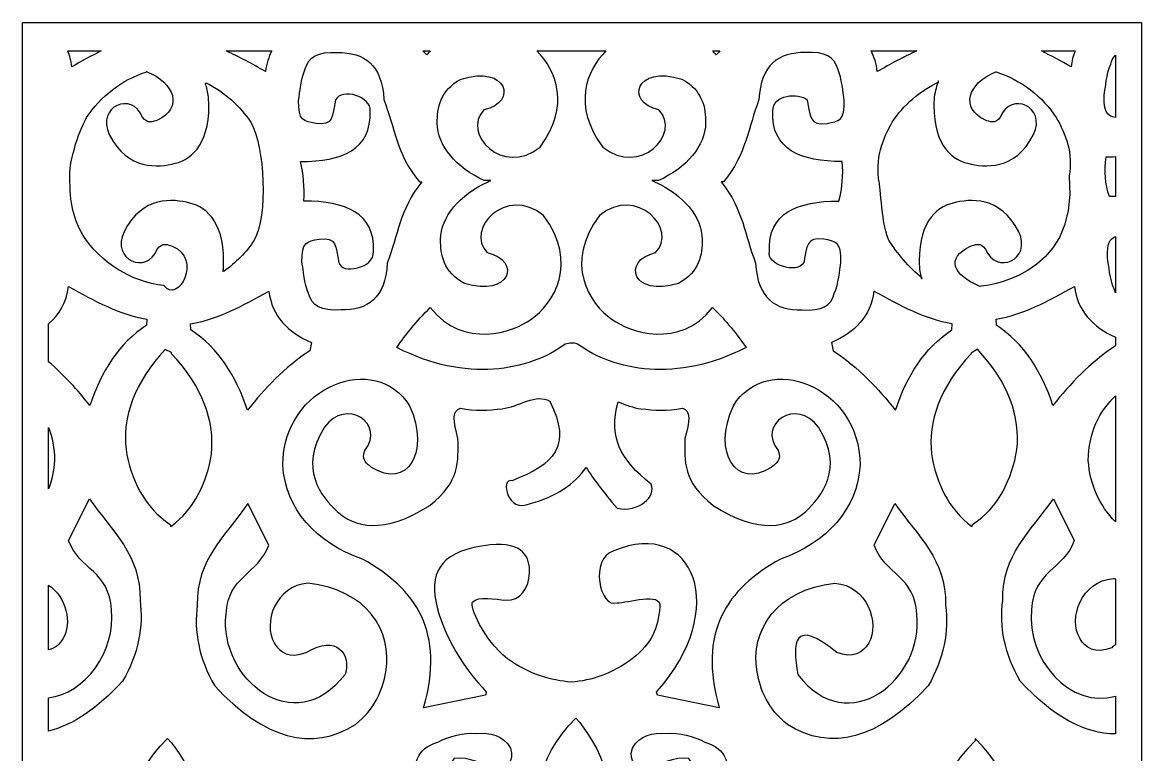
# Model space of a CAD drawing. Header units: centimetres. Extents: x -27 to -19, y -3.3 to 9.
# Drawn here: x -27 to -19.04, y 3.79 to 9 of the extents above; entities that cross this region are included whole.
import ezdxf

# ---------------------------------------------------------------- set-up
doc = ezdxf.new("R2010")
doc.units = ezdxf.units.CM
doc.header["$MEASUREMENT"] = 0
doc.layers.add('layer 1', color=7, linetype='Continuous')

msp = doc.modelspace()

# ---------------------------------------------------------------- linework, layer by layer
at = {"layer": 'layer 1', "color": 250}
for points, knots in [([(-26.99914, 9.00077), (-26.99914, 9.00077), (-26.99914, -3.2622), (-26.99914, -3.2622), (-26.99914, -3.2622), (-26.99914, -3.2622), (-19.03837, -3.2622), (-19.03837, -3.2622), (-19.03837, -3.2622), (-19.03837, -3.2622), (-19.03837, 9.00077), (-19.03837, 9.00077), (-19.03837, 9.00077), (-19.03837, 9.00077), (-26.99914, 9.00077), (-26.99914, 9.00077)], [0, 0, 0, 0, 0.2, 0.2, 0.2, 0.2, 0.4, 0.4, 0.4, 0.4, 0.6, 0.6, 0.6, 0.6, 1, 1, 1, 1]), ([(-26.43769, 8.79751), (-26.43769, 8.79751), (-26.67637, 8.79751), (-26.67637, 8.79751), (-26.67637, 8.79751), (-26.66235, 8.76333), (-26.65255, 8.726), (-26.64746, 8.68514), (-26.64746, 8.68514), (-26.5771, 8.72443), (-26.50747, 8.76305), (-26.43769, 8.79751)], [0, 0, 0, 0, 0.25, 0.25, 0.25, 0.25, 0.5, 0.5, 0.5, 0.5, 1, 1, 1, 1]), ([(-25.22512, 8.79751), (-25.22512, 8.79751), (-25.55015, 8.79751), (-25.55015, 8.79751), (-25.55015, 8.79751), (-25.45653, 8.75571), (-25.36371, 8.70433), (-25.26959, 8.65177), (-25.26959, 8.65177), (-25.26279, 8.70634), (-25.24758, 8.75463), (-25.22512, 8.79751)], [0, 0, 0, 0, 0.25, 0.25, 0.25, 0.25, 0.5, 0.5, 0.5, 0.5, 1, 1, 1, 1]), ([(-24.9965, 7.73048), (-24.70236, 7.72944), (-24.48853, 7.64704), (-24.50253, 7.37134), (-24.50253, 7.37134), (-24.49275, 7.25081), (-24.73493, 7.20654), (-24.7472, 7.29288), (-24.7472, 7.29288), (-24.77102, 7.41093), (-24.76116, 7.47665), (-24.88825, 7.45966), (-24.88825, 7.45966), (-24.97458, 7.44405), (-25.01468, 7.44028), (-25.01052, 7.29595), (-25.01052, 7.29595), (-24.99972, 7.23513), (-24.99568, 7.14453), (-24.96374, 7.07203), (-24.96374, 7.07203), (-24.9403, 6.98558), (-24.87588, 6.94838), (-24.73489, 6.95585), (-24.73489, 6.95585), (-24.54369, 6.9528), (-24.41667, 7.04039), (-24.40404, 7.28951), (-24.40404, 7.28951), (-24.32673, 7.48705), (-24.31732, 7.66967), (-24.159, 7.86598), (-24.159, 7.86598), (-24.159, 7.86598), (-24.17469, 7.86598), (-24.17469, 7.86598), (-24.17469, 7.86598), (-24.34086, 8.06608), (-24.34926, 8.25154), (-24.42788, 8.45241), (-24.42788, 8.45241), (-24.44051, 8.70153), (-24.56753, 8.78911), (-24.75873, 8.78607), (-24.75873, 8.78607), (-24.89971, 8.79354), (-24.96414, 8.75634), (-24.98758, 8.66988), (-24.98758, 8.66988), (-25.01951, 8.59739), (-25.02356, 8.50679), (-25.03436, 8.44597), (-25.03436, 8.44597), (-25.03851, 8.30165), (-24.99841, 8.29787), (-24.91208, 8.28225), (-24.91208, 8.28225), (-24.785, 8.26527), (-24.79485, 8.33099), (-24.77103, 8.44904), (-24.77103, 8.44904), (-24.72915, 8.53928), (-24.51315, 8.47059), (-24.52636, 8.37057), (-24.52636, 8.37057), (-24.51236, 8.09488), (-24.7262, 8.01248), (-25.02033, 8.01143), (-25.02033, 8.01143), (-25.00057, 7.92178), (-24.99105, 7.82866), (-24.9965, 7.73048)], [0, 0, 0, 0, 0.0526316, 0.0526316, 0.0526316, 0.0526316, 0.1052632, 0.1052632, 0.1052632, 0.1052632, 0.1578947, 0.1578947, 0.1578947, 0.1578947, 0.2105263, 0.2105263, 0.2105263, 0.2105263, 0.2631579, 0.2631579, 0.2631579, 0.2631579, 0.3157895, 0.3157895, 0.3157895, 0.3157895, 0.3684211, 0.3684211, 0.3684211, 0.3684211, 0.4210526, 0.4210526, 0.4210526, 0.4210526, 0.4736842, 0.4736842, 0.4736842, 0.4736842, 0.5263158, 0.5263158, 0.5263158, 0.5263158, 0.5789474, 0.5789474, 0.5789474, 0.5789474, 0.6315789, 0.6315789, 0.6315789, 0.6315789, 0.6842105, 0.6842105, 0.6842105, 0.6842105, 0.7368421, 0.7368421, 0.7368421, 0.7368421, 0.7894737, 0.7894737, 0.7894737, 0.7894737, 0.8421053, 0.8421053, 0.8421053, 0.8421053, 0.8947368, 0.8947368, 0.8947368, 0.8947368, 1, 1, 1, 1]), ([(-22.84851, 8.79751), (-22.84851, 8.79751), (-23.33928, 8.79751), (-23.33928, 8.79751), (-23.33928, 8.79751), (-23.20096, 8.6599), (-23.09807, 8.40838), (-23.31734, 8.11335), (-23.31734, 8.11335), (-23.5812, 7.89964), (-23.87882, 8.21234), (-23.71656, 8.37802), (-23.71656, 8.37802), (-23.47126, 8.43402), (-23.55083, 8.70006), (-23.87932, 8.59723), (-23.87932, 8.59723), (-24.02864, 8.51912), (-24.0491, 8.38885), (-24.04815, 8.28594), (-24.04815, 8.28594), (-24.04662, 8.12097), (-23.91227, 7.96828), (-23.71388, 7.87627), (-23.71388, 7.87627), (-23.71388, 7.87627), (-23.66619, 7.8763), (-23.66619, 7.8763), (-23.66619, 7.8763), (-23.67426, 7.87285), (-23.68221, 7.86929), (-23.69008, 7.86563), (-23.69008, 7.86563), (-23.69006, 7.86563), (-23.69005, 7.86562), (-23.69003, 7.86561), (-23.69003, 7.86561), (-23.69003, 7.86561), (-23.69013, 7.86561), (-23.69013, 7.86561), (-23.69013, 7.86561), (-23.88848, 7.77359), (-24.02279, 7.62093), (-24.02431, 7.45598), (-24.02431, 7.45598), (-24.02527, 7.35307), (-24.00481, 7.2228), (-23.85548, 7.14469), (-23.85548, 7.14469), (-23.52699, 7.04186), (-23.44742, 7.3079), (-23.69272, 7.3639), (-23.69272, 7.3639), (-23.85499, 7.52957), (-23.55737, 7.84228), (-23.29351, 7.62857), (-23.29351, 7.62857), (-23.0395, 7.28679), (-23.21783, 7.00337), (-23.38273, 6.88781), (-23.38273, 6.88781), (-23.50877, 6.79947), (-23.85842, 6.67264), (-24.0984, 6.97269), (-24.0984, 6.97269), (-24.19528, 6.87814), (-24.27087, 6.78359), (-24.33678, 6.68904), (-24.33678, 6.68904), (-23.84054, 6.43549), (-23.39802, 6.52416), (-23.13745, 6.71281), (-23.13745, 6.71281), (-23.10605, 6.72267), (-23.07754, 6.72426), (-23.05035, 6.71281), (-23.05035, 6.71281), (-22.78977, 6.52416), (-22.34725, 6.43549), (-21.85101, 6.68904), (-21.85101, 6.68904), (-21.91693, 6.78359), (-21.99252, 6.87814), (-22.0894, 6.97269), (-22.0894, 6.97269), (-22.32938, 6.67264), (-22.67903, 6.79947), (-22.80507, 6.88781), (-22.80507, 6.88781), (-22.96997, 7.00337), (-23.1483, 7.28679), (-22.89429, 7.62857), (-22.89429, 7.62857), (-22.63043, 7.84228), (-22.33281, 7.52957), (-22.49507, 7.3639), (-22.49507, 7.3639), (-22.74037, 7.3079), (-22.66081, 7.04186), (-22.33232, 7.14469), (-22.33232, 7.14469), (-22.18299, 7.2228), (-22.16253, 7.35307), (-22.16348, 7.45598), (-22.16348, 7.45598), (-22.16501, 7.62093), (-22.29932, 7.77359), (-22.49767, 7.86561), (-22.49767, 7.86561), (-22.49767, 7.86561), (-22.49777, 7.86561), (-22.49777, 7.86561), (-22.49777, 7.86561), (-22.49774, 7.86562), (-22.49773, 7.86563), (-22.49772, 7.86563), (-22.49772, 7.86563), (-22.50559, 7.86929), (-22.51354, 7.87285), (-22.5216, 7.8763), (-22.5216, 7.8763), (-22.5216, 7.8763), (-22.47392, 7.87627), (-22.47392, 7.87627), (-22.47392, 7.87627), (-22.27553, 7.96828), (-22.14118, 8.12097), (-22.13964, 8.28594), (-22.13964, 8.28594), (-22.1387, 8.38885), (-22.15915, 8.51912), (-22.30848, 8.59723), (-22.30848, 8.59723), (-22.63697, 8.70006), (-22.71654, 8.43402), (-22.47124, 8.37802), (-22.47124, 8.37802), (-22.30898, 8.21234), (-22.60659, 7.89964), (-22.87046, 8.11335), (-22.87046, 8.11335), (-23.08973, 8.40838), (-22.98683, 8.6599), (-22.84851, 8.79751)], [0, 0, 0, 0, 0.027027, 0.027027, 0.027027, 0.027027, 0.0540541, 0.0540541, 0.0540541, 0.0540541, 0.0810811, 0.0810811, 0.0810811, 0.0810811, 0.1081081, 0.1081081, 0.1081081, 0.1081081, 0.1351351, 0.1351351, 0.1351351, 0.1351351, 0.1621622, 0.1621622, 0.1621622, 0.1621622, 0.1891892, 0.1891892, 0.1891892, 0.1891892, 0.2162162, 0.2162162, 0.2162162, 0.2162162, 0.2432432, 0.2432432, 0.2432432, 0.2432432, 0.2702703, 0.2702703, 0.2702703, 0.2702703, 0.2972973, 0.2972973, 0.2972973, 0.2972973, 0.3243243, 0.3243243, 0.3243243, 0.3243243, 0.3513514, 0.3513514, 0.3513514, 0.3513514, 0.3783784, 0.3783784, 0.3783784, 0.3783784, 0.4054054, 0.4054054, 0.4054054, 0.4054054, 0.4324324, 0.4324324, 0.4324324, 0.4324324, 0.4594595, 0.4594595, 0.4594595, 0.4594595, 0.4864865, 0.4864865, 0.4864865, 0.4864865, 0.5135135, 0.5135135, 0.5135135, 0.5135135, 0.5405405, 0.5405405, 0.5405405, 0.5405405, 0.5675676, 0.5675676, 0.5675676, 0.5675676, 0.5945946, 0.5945946, 0.5945946, 0.5945946, 0.6216216, 0.6216216, 0.6216216, 0.6216216, 0.6486486, 0.6486486, 0.6486486, 0.6486486, 0.6756757, 0.6756757, 0.6756757, 0.6756757, 0.7027027, 0.7027027, 0.7027027, 0.7027027, 0.7297297, 0.7297297, 0.7297297, 0.7297297, 0.7567568, 0.7567568, 0.7567568, 0.7567568, 0.7837838, 0.7837838, 0.7837838, 0.7837838, 0.8108108, 0.8108108, 0.8108108, 0.8108108, 0.8378378, 0.8378378, 0.8378378, 0.8378378, 0.8648649, 0.8648649, 0.8648649, 0.8648649, 0.8918919, 0.8918919, 0.8918919, 0.8918919, 0.9189189, 0.9189189, 0.9189189, 0.9189189, 0.9459459, 0.9459459, 0.9459459, 0.9459459, 1, 1, 1, 1]), ([(-24.09815, 8.79751), (-24.09815, 8.79751), (-24.15059, 8.79751), (-24.15059, 8.79751), (-24.15059, 8.79751), (-24.14134, 8.78809), (-24.1319, 8.77866), (-24.12223, 8.76923), (-24.12223, 8.76923), (-24.11432, 8.77912), (-24.10629, 8.78854), (-24.09815, 8.79751)], [0, 0, 0, 0, 0.25, 0.25, 0.25, 0.25, 0.5, 0.5, 0.5, 0.5, 1, 1, 1, 1]), ([(-22.03721, 8.79751), (-22.03721, 8.79751), (-22.08964, 8.79751), (-22.08964, 8.79751), (-22.08964, 8.79751), (-22.08151, 8.78854), (-22.07347, 8.77912), (-22.06556, 8.76923), (-22.06556, 8.76923), (-22.0559, 8.77866), (-22.04646, 8.78809), (-22.03721, 8.79751)], [0, 0, 0, 0, 0.25, 0.25, 0.25, 0.25, 0.5, 0.5, 0.5, 0.5, 1, 1, 1, 1]), ([(-21.1913, 7.73048), (-21.48543, 7.72944), (-21.69927, 7.64704), (-21.68527, 7.37134), (-21.68527, 7.37134), (-21.71248, 7.28249), (-21.48982, 7.20707), (-21.4406, 7.29288), (-21.4406, 7.29288), (-21.41678, 7.41093), (-21.42664, 7.47665), (-21.29955, 7.45966), (-21.29955, 7.45966), (-21.21322, 7.44405), (-21.17312, 7.44028), (-21.17727, 7.29595), (-21.17727, 7.29595), (-21.18808, 7.23513), (-21.19212, 7.14453), (-21.22406, 7.07203), (-21.22406, 7.07203), (-21.2475, 6.98558), (-21.31192, 6.94838), (-21.45291, 6.95585), (-21.45291, 6.95585), (-21.64411, 6.9528), (-21.77113, 7.04039), (-21.78376, 7.28951), (-21.78376, 7.28951), (-21.86106, 7.48705), (-21.87048, 7.66967), (-22.0288, 7.86598), (-22.0288, 7.86598), (-22.0288, 7.86598), (-22.01311, 7.86598), (-22.01311, 7.86598), (-22.01311, 7.86598), (-21.84693, 8.06608), (-21.83853, 8.25154), (-21.75992, 8.45241), (-21.75992, 8.45241), (-21.74729, 8.70153), (-21.62027, 8.78911), (-21.42907, 8.78607), (-21.42907, 8.78607), (-21.28809, 8.79354), (-21.22366, 8.75634), (-21.20022, 8.66988), (-21.20022, 8.66988), (-21.16829, 8.59739), (-21.16424, 8.50679), (-21.15344, 8.44597), (-21.15344, 8.44597), (-21.14929, 8.30165), (-21.18938, 8.29787), (-21.27572, 8.28225), (-21.27572, 8.28225), (-21.4028, 8.26527), (-21.39295, 8.33099), (-21.41677, 8.44904), (-21.41677, 8.44904), (-21.47628, 8.505), (-21.66366, 8.4863), (-21.66144, 8.37057), (-21.66144, 8.37057), (-21.67544, 8.09488), (-21.4616, 8.01248), (-21.16747, 8.01143), (-21.16747, 8.01143), (-21.15909, 7.91778), (-21.16703, 7.82413), (-21.1913, 7.73048)], [0, 0, 0, 0, 0.0526316, 0.0526316, 0.0526316, 0.0526316, 0.1052632, 0.1052632, 0.1052632, 0.1052632, 0.1578947, 0.1578947, 0.1578947, 0.1578947, 0.2105263, 0.2105263, 0.2105263, 0.2105263, 0.2631579, 0.2631579, 0.2631579, 0.2631579, 0.3157895, 0.3157895, 0.3157895, 0.3157895, 0.3684211, 0.3684211, 0.3684211, 0.3684211, 0.4210526, 0.4210526, 0.4210526, 0.4210526, 0.4736842, 0.4736842, 0.4736842, 0.4736842, 0.5263158, 0.5263158, 0.5263158, 0.5263158, 0.5789474, 0.5789474, 0.5789474, 0.5789474, 0.6315789, 0.6315789, 0.6315789, 0.6315789, 0.6842105, 0.6842105, 0.6842105, 0.6842105, 0.7368421, 0.7368421, 0.7368421, 0.7368421, 0.7894737, 0.7894737, 0.7894737, 0.7894737, 0.8421053, 0.8421053, 0.8421053, 0.8421053, 0.8947368, 0.8947368, 0.8947368, 0.8947368, 1, 1, 1, 1]), ([(-20.63764, 8.79751), (-20.63764, 8.79751), (-20.96267, 8.79751), (-20.96267, 8.79751), (-20.96267, 8.79751), (-20.94021, 8.75463), (-20.92501, 8.70634), (-20.9182, 8.65177), (-20.9182, 8.65177), (-20.82409, 8.70433), (-20.73126, 8.75571), (-20.63764, 8.79751)], [0, 0, 0, 0, 0.25, 0.25, 0.25, 0.25, 0.5, 0.5, 0.5, 0.5, 1, 1, 1, 1]), ([(-19.51142, 8.79751), (-19.51142, 8.79751), (-19.7501, 8.79751), (-19.7501, 8.79751), (-19.7501, 8.79751), (-19.68032, 8.76305), (-19.61069, 8.72443), (-19.54034, 8.68514), (-19.54034, 8.68514), (-19.53525, 8.726), (-19.52544, 8.76333), (-19.51142, 8.79751)], [0, 0, 0, 0, 0.25, 0.25, 0.25, 0.25, 0.5, 0.5, 0.5, 0.5, 1, 1, 1, 1]), ([(-19.22469, 8.32373), (-19.22469, 8.32373), (-19.22469, 8.76844), (-19.22469, 8.76844), (-19.22469, 8.76844), (-19.24033, 8.75115), (-19.25122, 8.72947), (-19.25833, 8.70325), (-19.25833, 8.70325), (-19.29027, 8.63076), (-19.29431, 8.54016), (-19.30511, 8.47934), (-19.30511, 8.47934), (-19.30852, 8.36081), (-19.28207, 8.33707), (-19.22469, 8.32373)], [0, 0, 0, 0, 0.2, 0.2, 0.2, 0.2, 0.4, 0.4, 0.4, 0.4, 0.6, 0.6, 0.6, 0.6, 1, 1, 1, 1]), ([(-26.66052, 7.90251), (-26.66365, 7.7158), (-26.63396, 7.59887), (-26.56582, 7.48476), (-26.56582, 7.48476), (-26.44529, 7.29672), (-26.22779, 7.15564), (-25.99228, 7.12932), (-25.99228, 7.12932), (-25.89327, 6.99199), (-25.71391, 7.32185), (-25.93343, 7.40952), (-25.93343, 7.40952), (-25.96201, 7.41805), (-26.00437, 7.44023), (-26.03937, 7.38924), (-26.03937, 7.38924), (-26.11486, 7.20016), (-26.36952, 7.31231), (-26.27634, 7.51194), (-26.27634, 7.51194), (-26.14256, 7.77067), (-25.92769, 7.74614), (-25.80832, 7.71637), (-25.80832, 7.71637), (-25.68125, 7.68468), (-25.55007, 7.56569), (-25.56984, 7.2464), (-25.56984, 7.2464), (-25.57063, 7.24115), (-25.57146, 7.23603), (-25.57233, 7.23098), (-25.57233, 7.23098), (-25.57233, 7.23098), (-25.56737, 7.23026), (-25.56737, 7.23026), (-25.56737, 7.23026), (-25.48032, 7.29028), (-25.40582, 7.36621), (-25.35123, 7.45139), (-25.35123, 7.45139), (-25.25075, 7.61966), (-25.27471, 8.12249), (-25.37506, 8.29053), (-25.37506, 8.29053), (-25.4496, 8.40682), (-25.56124, 8.50585), (-25.69128, 8.57073), (-25.69128, 8.57073), (-25.69128, 8.57073), (-25.69692, 8.56586), (-25.69692, 8.56586), (-25.69692, 8.56586), (-25.68769, 8.53752), (-25.68017, 8.5054), (-25.67467, 8.46862), (-25.67467, 8.46862), (-25.6549, 8.14932), (-25.78608, 8.03033), (-25.91315, 7.99864), (-25.91315, 7.99864), (-26.03252, 7.96887), (-26.24739, 7.94435), (-26.38117, 8.20307), (-26.38117, 8.20307), (-26.47435, 8.40271), (-26.21969, 8.51486), (-26.1442, 8.32578), (-26.1442, 8.32578), (-26.1092, 8.27479), (-26.06683, 8.29697), (-26.03826, 8.3055), (-26.03826, 8.3055), (-25.85498, 8.391), (-25.91249, 8.57124), (-26.11861, 8.65209), (-26.11861, 8.65209), (-26.11861, 8.65209), (-26.11856, 8.65215), (-26.11856, 8.65215), (-26.11856, 8.65215), (-26.11856, 8.65215), (-26.11249, 8.65023), (-26.11249, 8.65023), (-26.11249, 8.65023), (-26.29032, 8.59338), (-26.44655, 8.47279), (-26.54199, 8.32391), (-26.54199, 8.32391), (-26.60338, 8.22109), (-26.67435, 7.97664), (-26.66052, 7.90251)], [0, 0, 0, 0, 0.0416667, 0.0416667, 0.0416667, 0.0416667, 0.0833333, 0.0833333, 0.0833333, 0.0833333, 0.125, 0.125, 0.125, 0.125, 0.1666667, 0.1666667, 0.1666667, 0.1666667, 0.2083333, 0.2083333, 0.2083333, 0.2083333, 0.25, 0.25, 0.25, 0.25, 0.2916667, 0.2916667, 0.2916667, 0.2916667, 0.3333333, 0.3333333, 0.3333333, 0.3333333, 0.375, 0.375, 0.375, 0.375, 0.4166667, 0.4166667, 0.4166667, 0.4166667, 0.4583333, 0.4583333, 0.4583333, 0.4583333, 0.5, 0.5, 0.5, 0.5, 0.5416667, 0.5416667, 0.5416667, 0.5416667, 0.5833333, 0.5833333, 0.5833333, 0.5833333, 0.625, 0.625, 0.625, 0.625, 0.6666667, 0.6666667, 0.6666667, 0.6666667, 0.7083333, 0.7083333, 0.7083333, 0.7083333, 0.75, 0.75, 0.75, 0.75, 0.7916667, 0.7916667, 0.7916667, 0.7916667, 0.8333333, 0.8333333, 0.8333333, 0.8333333, 0.875, 0.875, 0.875, 0.875, 0.9166667, 0.9166667, 0.9166667, 0.9166667, 1, 1, 1, 1]), ([(-20.48446, 8.58425), (-20.48292, 8.58244), (-20.48138, 8.58063), (-20.47985, 8.57881), (-20.47985, 8.57881), (-20.61701, 8.51423), (-20.73503, 8.41176), (-20.81274, 8.29053), (-20.81274, 8.29053), (-20.88088, 8.17642), (-20.93444, 8.02344), (-20.90437, 7.86408), (-20.90437, 7.86408), (-20.90126, 7.86043), (-20.87971, 7.52363), (-20.83657, 7.45139), (-20.83657, 7.45139), (-20.77797, 7.35997), (-20.69541, 7.26122), (-20.59898, 7.18085), (-20.59898, 7.18085), (-20.59898, 7.18085), (-20.60426, 7.17841), (-20.60426, 7.17841), (-20.60426, 7.17841), (-20.60967, 7.19916), (-20.61426, 7.22173), (-20.61796, 7.2464), (-20.61796, 7.2464), (-20.63773, 7.56569), (-20.50655, 7.68468), (-20.37948, 7.71637), (-20.37948, 7.71637), (-20.26011, 7.74614), (-20.04524, 7.77067), (-19.91146, 7.51194), (-19.91146, 7.51194), (-19.81828, 7.31231), (-20.07294, 7.20016), (-20.14843, 7.38924), (-20.14843, 7.38924), (-20.18343, 7.44023), (-20.22579, 7.41805), (-20.25437, 7.40952), (-20.25437, 7.40952), (-20.43332, 7.32604), (-20.38268, 7.20495), (-20.18835, 7.12253), (-20.18835, 7.12253), (-20.19551, 7.12745), (-19.47913, 7.16413), (-19.55462, 7.90786), (-19.55462, 7.90786), (-19.52455, 8.06721), (-19.57767, 8.20979), (-19.64581, 8.32391), (-19.64581, 8.32391), (-19.74103, 8.47245), (-19.89676, 8.59283), (-20.07409, 8.64984), (-20.07409, 8.64984), (-20.07409, 8.64984), (-20.076, 8.64933), (-20.076, 8.64933), (-20.076, 8.64933), (-20.27653, 8.56721), (-20.33078, 8.39005), (-20.14954, 8.3055), (-20.14954, 8.3055), (-20.12096, 8.29697), (-20.0786, 8.27479), (-20.0436, 8.32578), (-20.0436, 8.32578), (-19.96811, 8.51486), (-19.71345, 8.40271), (-19.80663, 8.20307), (-19.80663, 8.20307), (-19.94041, 7.94435), (-20.15528, 7.96887), (-20.27465, 7.99864), (-20.27465, 7.99864), (-20.40172, 8.03033), (-20.5329, 8.14932), (-20.51313, 8.46862), (-20.51313, 8.46862), (-20.5064, 8.51359), (-20.49666, 8.5516), (-20.48446, 8.58425)], [0, 0, 0, 0, 0.0434783, 0.0434783, 0.0434783, 0.0434783, 0.0869565, 0.0869565, 0.0869565, 0.0869565, 0.1304348, 0.1304348, 0.1304348, 0.1304348, 0.173913, 0.173913, 0.173913, 0.173913, 0.2173913, 0.2173913, 0.2173913, 0.2173913, 0.2608696, 0.2608696, 0.2608696, 0.2608696, 0.3043478, 0.3043478, 0.3043478, 0.3043478, 0.3478261, 0.3478261, 0.3478261, 0.3478261, 0.3913043, 0.3913043, 0.3913043, 0.3913043, 0.4347826, 0.4347826, 0.4347826, 0.4347826, 0.4782609, 0.4782609, 0.4782609, 0.4782609, 0.5217391, 0.5217391, 0.5217391, 0.5217391, 0.5652174, 0.5652174, 0.5652174, 0.5652174, 0.6086957, 0.6086957, 0.6086957, 0.6086957, 0.6521739, 0.6521739, 0.6521739, 0.6521739, 0.6956522, 0.6956522, 0.6956522, 0.6956522, 0.7391304, 0.7391304, 0.7391304, 0.7391304, 0.7826087, 0.7826087, 0.7826087, 0.7826087, 0.826087, 0.826087, 0.826087, 0.826087, 0.8695652, 0.8695652, 0.8695652, 0.8695652, 0.9130435, 0.9130435, 0.9130435, 0.9130435, 1, 1, 1, 1]), ([(-19.22469, 7.76309), (-19.22469, 7.76309), (-19.22469, 8.04655), (-19.22469, 8.04655), (-19.22469, 8.04655), (-19.2463, 8.04545), (-19.26845, 8.04489), (-19.29108, 8.0448), (-19.29108, 8.0448), (-19.30173, 7.94486), (-19.30067, 7.84888), (-19.26725, 7.76386), (-19.26725, 7.76386), (-19.25286, 7.76381), (-19.23867, 7.76355), (-19.22469, 7.76309)], [0, 0, 0, 0, 0.2, 0.2, 0.2, 0.2, 0.4, 0.4, 0.4, 0.4, 0.6, 0.6, 0.6, 0.6, 1, 1, 1, 1]), ([(-19.22469, 7.07745), (-19.22469, 7.07745), (-19.22469, 7.47788), (-19.22469, 7.47788), (-19.22469, 7.47788), (-19.26553, 7.46227), (-19.28417, 7.42999), (-19.28128, 7.32933), (-19.28128, 7.32933), (-19.27048, 7.2685), (-19.26643, 7.17791), (-19.23449, 7.10541), (-19.23449, 7.10541), (-19.23179, 7.09544), (-19.22854, 7.08612), (-19.22469, 7.07745)], [0, 0, 0, 0, 0.2, 0.2, 0.2, 0.2, 0.4, 0.4, 0.4, 0.4, 0.6, 0.6, 0.6, 0.6, 1, 1, 1, 1]), ([(-26.81282, 6.85647), (-26.81282, 6.85647), (-26.81282, 6.58738), (-26.81282, 6.58738), (-26.81282, 6.58738), (-26.70088, 6.49255), (-26.60714, 6.38643), (-26.51831, 6.27723), (-26.51831, 6.27723), (-26.43809, 6.52147), (-26.31146, 6.71876), (-26.117, 6.84745), (-26.117, 6.84745), (-26.117, 6.84745), (-26.11395, 6.89076), (-26.11395, 6.89076), (-26.11395, 6.89076), (-26.30536, 6.92092), (-26.48582, 7.01995), (-26.67129, 7.12352), (-26.67129, 7.12352), (-26.68547, 7.00987), (-26.73601, 6.92336), (-26.81282, 6.85647)], [0, 0, 0, 0, 0.1428571, 0.1428571, 0.1428571, 0.1428571, 0.2857143, 0.2857143, 0.2857143, 0.2857143, 0.4285714, 0.4285714, 0.4285714, 0.4285714, 0.5714286, 0.5714286, 0.5714286, 0.5714286, 0.7142857, 0.7142857, 0.7142857, 0.7142857, 1, 1, 1, 1]), ([(-25.80004, 6.81408), (-25.60558, 6.68539), (-25.47895, 6.4881), (-25.39874, 6.24385), (-25.39874, 6.24385), (-25.27306, 6.39835), (-25.13755, 6.54672), (-24.9546, 6.66557), (-24.9546, 6.66557), (-24.9546, 6.66557), (-24.94389, 6.72411), (-24.94389, 6.72411), (-24.94389, 6.72411), (-25.10923, 6.7978), (-25.22325, 6.9098), (-25.24576, 7.09015), (-25.24576, 7.09015), (-25.43122, 6.98657), (-25.61168, 6.88755), (-25.8031, 6.85739), (-25.8031, 6.85739), (-25.8031, 6.85739), (-25.80004, 6.81408), (-25.80004, 6.81408)], [0, 0, 0, 0, 0.1428571, 0.1428571, 0.1428571, 0.1428571, 0.2857143, 0.2857143, 0.2857143, 0.2857143, 0.4285714, 0.4285714, 0.4285714, 0.4285714, 0.5714286, 0.5714286, 0.5714286, 0.5714286, 0.7142857, 0.7142857, 0.7142857, 0.7142857, 1, 1, 1, 1]), ([(-20.38775, 6.81408), (-20.58222, 6.68539), (-20.70884, 6.4881), (-20.78906, 6.24385), (-20.78906, 6.24385), (-20.91474, 6.39835), (-21.05025, 6.54672), (-21.2332, 6.66557), (-21.2332, 6.66557), (-21.2332, 6.66557), (-21.24391, 6.72411), (-21.24391, 6.72411), (-21.24391, 6.72411), (-21.07857, 6.7978), (-20.96455, 6.9098), (-20.94204, 7.09015), (-20.94204, 7.09015), (-20.75657, 6.98657), (-20.57612, 6.88755), (-20.3847, 6.85739), (-20.3847, 6.85739), (-20.3847, 6.85739), (-20.38775, 6.81408), (-20.38775, 6.81408)], [0, 0, 0, 0, 0.1428571, 0.1428571, 0.1428571, 0.1428571, 0.2857143, 0.2857143, 0.2857143, 0.2857143, 0.4285714, 0.4285714, 0.4285714, 0.4285714, 0.5714286, 0.5714286, 0.5714286, 0.5714286, 0.7142857, 0.7142857, 0.7142857, 0.7142857, 1, 1, 1, 1]), ([(-19.22469, 6.70256), (-19.22469, 6.70256), (-19.22469, 6.76205), (-19.22469, 6.76205), (-19.22469, 6.76205), (-19.38459, 6.83578), (-19.49446, 6.94685), (-19.51651, 7.12352), (-19.51651, 7.12352), (-19.70198, 7.01995), (-19.88244, 6.92092), (-20.07385, 6.89076), (-20.07385, 6.89076), (-20.07385, 6.89076), (-20.07079, 6.84745), (-20.07079, 6.84745), (-20.07079, 6.84745), (-19.87634, 6.71876), (-19.74971, 6.52147), (-19.66949, 6.27723), (-19.66949, 6.27723), (-19.54381, 6.43172), (-19.4083, 6.58009), (-19.22535, 6.69895), (-19.22535, 6.69895), (-19.22535, 6.69895), (-19.22469, 6.70256), (-19.22469, 6.70256)], [0, 0, 0, 0, 0.125, 0.125, 0.125, 0.125, 0.25, 0.25, 0.25, 0.25, 0.375, 0.375, 0.375, 0.375, 0.5, 0.5, 0.5, 0.5, 0.625, 0.625, 0.625, 0.625, 0.75, 0.75, 0.75, 0.75, 1, 1, 1, 1]), ([(-25.98342, 6.67377), (-25.98342, 6.67377), (-25.93775, 6.65278), (-25.93775, 6.65278), (-25.93775, 6.65278), (-25.93775, 6.65278), (-25.93798, 6.64499), (-25.93798, 6.64499), (-25.93798, 6.64499), (-25.71493, 6.41164), (-25.62883, 6.16011), (-25.65507, 5.92998), (-25.65507, 5.92998), (-25.68583, 5.73453), (-25.77589, 5.5359), (-25.94245, 5.41648), (-25.94245, 5.41648), (-25.94398, 5.42142), (-25.94551, 5.42635), (-25.94707, 5.43128), (-25.94707, 5.43128), (-26.13132, 5.54789), (-26.22956, 5.7574), (-26.26198, 5.96335), (-26.26198, 5.96335), (-26.28804, 6.19197), (-26.20321, 6.4417), (-25.98342, 6.67377)], [0, 0, 0, 0, 0.125, 0.125, 0.125, 0.125, 0.25, 0.25, 0.25, 0.25, 0.375, 0.375, 0.375, 0.375, 0.5, 0.5, 0.5, 0.5, 0.625, 0.625, 0.625, 0.625, 0.75, 0.75, 0.75, 0.75, 1, 1, 1, 1]), ([(-22.76907, 5.54554), (-22.86991, 5.66425), (-22.94055, 5.75801), (-22.98876, 5.83519), (-22.98876, 5.83519), (-23.07039, 5.71625), (-23.20815, 5.62704), (-23.38581, 5.58034), (-23.38581, 5.58034), (-23.55238, 5.50159), (-23.60086, 5.76431), (-23.51631, 5.74156), (-23.51631, 5.74156), (-23.21658, 5.85932), (-23.08784, 5.98572), (-23.24726, 6.30675), (-23.24726, 6.30675), (-23.34276, 6.36618), (-23.47351, 6.26561), (-23.58742, 6.25335), (-23.58742, 6.25335), (-23.68219, 6.24314), (-23.77861, 6.23565), (-23.88303, 6.25655), (-23.88303, 6.25655), (-23.94513, 6.244), (-23.93477, 6.15999), (-23.90105, 6.04311), (-23.90105, 6.04311), (-23.90001, 5.8795), (-23.88193, 5.73778), (-24.1014, 5.56657), (-24.1014, 5.56657), (-24.42964, 5.35326), (-24.64321, 5.41415), (-24.76076, 5.52371), (-24.76076, 5.52371), (-24.87119, 5.62664), (-25.03891, 5.8295), (-24.85048, 6.12166), (-24.85048, 6.12166), (-24.69848, 6.33692), (-24.41091, 6.14677), (-24.56328, 5.95583), (-24.56328, 5.95583), (-24.59473, 5.8895), (-24.54313, 5.86001), (-24.51518, 5.83623), (-24.51518, 5.83623), (-24.26467, 5.67799), (-24.09409, 5.94019), (-24.24545, 6.27521), (-24.24545, 6.27521), (-24.48254, 6.66209), (-25.14483, 6.42062), (-25.14689, 5.85317), (-25.14689, 5.85317), (-25.12679, 5.5364), (-24.91249, 5.30373), (-24.58111, 5.18386), (-24.58111, 5.18386), (-24.19581, 4.97385), (-23.9917, 4.66313), (-24.14551, 4.12664), (-24.14551, 4.12664), (-24.14551, 4.12664), (-23.70617, 4.21617), (-23.70617, 4.21617), (-23.70617, 4.21617), (-23.70424, 4.2268), (-23.69321, 4.23544), (-23.70399, 4.24626), (-23.70399, 4.24626), (-23.83845, 4.38125), (-24.01509, 4.64762), (-24.05835, 4.8856), (-24.05835, 4.8856), (-24.09899, 5.10916), (-24.0131, 5.24497), (-23.67278, 5.28599), (-23.67278, 5.28599), (-23.43366, 5.30805), (-23.38806, 5.1966), (-23.39185, 5.08597), (-23.39185, 5.08597), (-23.39542, 4.98189), (-23.45739, 4.88213), (-23.55998, 4.89268), (-23.55998, 4.89268), (-23.63602, 4.89751), (-23.75509, 4.92543), (-23.79755, 4.87839), (-23.79755, 4.87839), (-23.82066, 4.85278), (-23.72184, 4.61578), (-23.54856, 4.47462), (-23.54856, 4.47462), (-23.40063, 4.36936), (-23.23898, 4.31922), (-23.0939, 4.31001), (-23.0939, 4.31001), (-22.94882, 4.31922), (-22.80922, 4.36936), (-22.66129, 4.47462), (-22.66129, 4.47462), (-22.51467, 4.59406), (-22.48437, 4.68539), (-22.46416, 4.84442), (-22.46416, 4.84442), (-22.44986, 4.95689), (-22.70174, 4.87), (-22.76846, 4.87394), (-22.76846, 4.87394), (-22.89308, 4.82769), (-22.96748, 5.19073), (-22.79323, 5.24277), (-22.79323, 5.24277), (-22.21725, 5.48471), (-21.96713, 4.82039), (-22.4838, 4.24626), (-22.4838, 4.24626), (-22.49459, 4.23544), (-22.48356, 4.2268), (-22.48163, 4.21617), (-22.48163, 4.21617), (-22.48163, 4.21617), (-22.04229, 4.12664), (-22.04229, 4.12664), (-22.04229, 4.12664), (-22.1961, 4.66313), (-21.99199, 4.97385), (-21.60669, 5.18386), (-21.60669, 5.18386), (-21.27531, 5.30373), (-21.06101, 5.5364), (-21.0409, 5.85317), (-21.0409, 5.85317), (-21.04297, 6.42062), (-21.70526, 6.66209), (-21.94235, 6.27521), (-21.94235, 6.27521), (-22.09371, 5.94019), (-21.92313, 5.67799), (-21.67261, 5.83623), (-21.67261, 5.83623), (-21.64467, 5.86001), (-21.59306, 5.8895), (-21.62451, 5.95583), (-21.62451, 5.95583), (-21.77689, 6.14677), (-21.48931, 6.33692), (-21.33732, 6.12166), (-21.33732, 6.12166), (-21.14889, 5.8295), (-21.31661, 5.62664), (-21.42704, 5.52371), (-21.42704, 5.52371), (-21.54459, 5.41415), (-21.75816, 5.35326), (-22.0864, 5.56657), (-22.0864, 5.56657), (-22.30586, 5.73778), (-22.28779, 5.8795), (-22.28675, 6.04311), (-22.28675, 6.04311), (-22.25302, 6.15999), (-22.24267, 6.244), (-22.30477, 6.25655), (-22.30477, 6.25655), (-22.40919, 6.23565), (-22.50561, 6.24314), (-22.60038, 6.25335), (-22.60038, 6.25335), (-22.6525, 6.25896), (-22.70815, 6.28305), (-22.76233, 6.30185), (-22.76233, 6.30185), (-22.8306, 6.05499), (-22.74909, 5.8908), (-22.52718, 5.71831), (-22.52718, 5.71831), (-22.48531, 5.63002), (-22.61902, 5.51272), (-22.76907, 5.54554)], [0, 0, 0, 0, 0.0212766, 0.0212766, 0.0212766, 0.0212766, 0.0425532, 0.0425532, 0.0425532, 0.0425532, 0.0638298, 0.0638298, 0.0638298, 0.0638298, 0.0851064, 0.0851064, 0.0851064, 0.0851064, 0.106383, 0.106383, 0.106383, 0.106383, 0.1276596, 0.1276596, 0.1276596, 0.1276596, 0.1489362, 0.1489362, 0.1489362, 0.1489362, 0.1702128, 0.1702128, 0.1702128, 0.1702128, 0.1914894, 0.1914894, 0.1914894, 0.1914894, 0.212766, 0.212766, 0.212766, 0.212766, 0.2340426, 0.2340426, 0.2340426, 0.2340426, 0.2553191, 0.2553191, 0.2553191, 0.2553191, 0.2765957, 0.2765957, 0.2765957, 0.2765957, 0.2978723, 0.2978723, 0.2978723, 0.2978723, 0.3191489, 0.3191489, 0.3191489, 0.3191489, 0.3404255, 0.3404255, 0.3404255, 0.3404255, 0.3617021, 0.3617021, 0.3617021, 0.3617021, 0.3829787, 0.3829787, 0.3829787, 0.3829787, 0.4042553, 0.4042553, 0.4042553, 0.4042553, 0.4255319, 0.4255319, 0.4255319, 0.4255319, 0.4468085, 0.4468085, 0.4468085, 0.4468085, 0.4680851, 0.4680851, 0.4680851, 0.4680851, 0.4893617, 0.4893617, 0.4893617, 0.4893617, 0.5106383, 0.5106383, 0.5106383, 0.5106383, 0.5319149, 0.5319149, 0.5319149, 0.5319149, 0.5531915, 0.5531915, 0.5531915, 0.5531915, 0.5744681, 0.5744681, 0.5744681, 0.5744681, 0.5957447, 0.5957447, 0.5957447, 0.5957447, 0.6170213, 0.6170213, 0.6170213, 0.6170213, 0.6382979, 0.6382979, 0.6382979, 0.6382979, 0.6595745, 0.6595745, 0.6595745, 0.6595745, 0.6808511, 0.6808511, 0.6808511, 0.6808511, 0.7021277, 0.7021277, 0.7021277, 0.7021277, 0.7234043, 0.7234043, 0.7234043, 0.7234043, 0.7446809, 0.7446809, 0.7446809, 0.7446809, 0.7659574, 0.7659574, 0.7659574, 0.7659574, 0.787234, 0.787234, 0.787234, 0.787234, 0.8085106, 0.8085106, 0.8085106, 0.8085106, 0.8297872, 0.8297872, 0.8297872, 0.8297872, 0.8510638, 0.8510638, 0.8510638, 0.8510638, 0.8723404, 0.8723404, 0.8723404, 0.8723404, 0.893617, 0.893617, 0.893617, 0.893617, 0.9148936, 0.9148936, 0.9148936, 0.9148936, 0.9361702, 0.9361702, 0.9361702, 0.9361702, 0.9574468, 0.9574468, 0.9574468, 0.9574468, 1, 1, 1, 1]), ([(-20.24989, 6.64789), (-20.24989, 6.64789), (-20.20668, 6.6762), (-20.20668, 6.6762), (-20.20668, 6.6762), (-19.98517, 6.44346), (-19.89967, 6.19277), (-19.92581, 5.96335), (-19.92581, 5.96335), (-19.95824, 5.7574), (-20.05648, 5.54789), (-20.24072, 5.43128), (-20.24072, 5.43128), (-20.24229, 5.42635), (-20.24382, 5.42142), (-20.24535, 5.41648), (-20.24535, 5.41648), (-20.41191, 5.5359), (-20.50197, 5.73453), (-20.53273, 5.92998), (-20.53273, 5.92998), (-20.55897, 6.16011), (-20.47287, 6.41164), (-20.24982, 6.64499), (-20.24982, 6.64499), (-20.24982, 6.64499), (-20.24989, 6.64789), (-20.24989, 6.64789)], [0, 0, 0, 0, 0.125, 0.125, 0.125, 0.125, 0.25, 0.25, 0.25, 0.25, 0.375, 0.375, 0.375, 0.375, 0.5, 0.5, 0.5, 0.5, 0.625, 0.625, 0.625, 0.625, 0.75, 0.75, 0.75, 0.75, 1, 1, 1, 1]), ([(-19.22469, 5.44875), (-19.22469, 5.44875), (-19.22469, 6.34463), (-19.22469, 6.34463), (-19.22469, 6.34463), (-19.33779, 6.23888), (-19.41693, 6.08209), (-19.41764, 5.88654), (-19.41764, 5.88654), (-19.4067, 5.71416), (-19.33822, 5.56669), (-19.22469, 5.44875)], [0, 0, 0, 0, 0.25, 0.25, 0.25, 0.25, 0.5, 0.5, 0.5, 0.5, 1, 1, 1, 1]), ([(-26.81282, 6.12081), (-26.81282, 6.12081), (-26.81282, 5.68459), (-26.81282, 5.68459), (-26.81282, 5.68459), (-26.78924, 5.74737), (-26.77471, 5.8148), (-26.77015, 5.88654), (-26.77015, 5.88654), (-26.77046, 5.97248), (-26.78598, 6.05089), (-26.81282, 6.12081)], [0, 0, 0, 0, 0.25, 0.25, 0.25, 0.25, 0.5, 0.5, 0.5, 0.5, 1, 1, 1, 1]), ([(-26.81282, 4.1973), (-26.81282, 4.1973), (-26.81282, 3.96066), (-26.81282, 3.96066), (-26.81282, 3.96066), (-26.64125, 4.00419), (-26.46415, 4.12282), (-26.28594, 4.31576), (-26.28594, 4.31576), (-26.17224, 4.51297), (-26.13759, 4.70412), (-26.16184, 4.89075), (-26.16184, 4.89075), (-26.15691, 5.21638), (-26.3578, 5.37529), (-26.52253, 5.61356), (-26.52253, 5.61356), (-26.52253, 5.61356), (-26.67048, 5.3174), (-26.67048, 5.3174), (-26.67048, 5.3174), (-26.59209, 5.10537), (-26.38045, 5.10076), (-26.36631, 4.82522), (-26.36631, 4.82522), (-26.33277, 4.52461), (-26.5547, 4.22879), (-26.81282, 4.1973)], [0, 0, 0, 0, 0.125, 0.125, 0.125, 0.125, 0.25, 0.25, 0.25, 0.25, 0.375, 0.375, 0.375, 0.375, 0.5, 0.5, 0.5, 0.5, 0.625, 0.625, 0.625, 0.625, 0.75, 0.75, 0.75, 0.75, 1, 1, 1, 1]), ([(-25.39452, 5.58019), (-25.39452, 5.58019), (-25.24657, 5.28403), (-25.24657, 5.28403), (-25.24657, 5.28403), (-25.32495, 5.072), (-25.5366, 5.06738), (-25.55073, 4.79185), (-25.55073, 4.79185), (-25.60167, 4.33535), (-25.06351, 3.88976), (-24.70403, 4.36434), (-24.70403, 4.36434), (-24.65884, 4.50376), (-24.75954, 4.6539), (-24.98047, 4.5209), (-24.98047, 4.5209), (-25.09831, 4.47376), (-25.16852, 4.52169), (-25.2057, 4.58381), (-25.2057, 4.58381), (-25.29353, 4.73056), (-25.19609, 4.99436), (-24.96786, 5.01345), (-24.96786, 5.01345), (-24.5489, 4.96573), (-24.36334, 4.67494), (-24.4143, 4.38381), (-24.4143, 4.38381), (-24.43746, 4.25148), (-24.49133, 4.11719), (-24.63067, 4.00939), (-24.63067, 4.00939), (-24.93779, 3.81172), (-25.28232, 3.90478), (-25.63111, 4.2824), (-25.63111, 4.2824), (-25.74481, 4.4796), (-25.77945, 4.67075), (-25.7552, 4.85737), (-25.7552, 4.85737), (-25.76013, 5.18301), (-25.55924, 5.34191), (-25.39452, 5.58019)], [0, 0, 0, 0, 0.0833333, 0.0833333, 0.0833333, 0.0833333, 0.1666667, 0.1666667, 0.1666667, 0.1666667, 0.25, 0.25, 0.25, 0.25, 0.3333333, 0.3333333, 0.3333333, 0.3333333, 0.4166667, 0.4166667, 0.4166667, 0.4166667, 0.5, 0.5, 0.5, 0.5, 0.5833333, 0.5833333, 0.5833333, 0.5833333, 0.6666667, 0.6666667, 0.6666667, 0.6666667, 0.75, 0.75, 0.75, 0.75, 0.8333333, 0.8333333, 0.8333333, 0.8333333, 1, 1, 1, 1]), ([(-20.79328, 5.58019), (-20.79328, 5.58019), (-20.94123, 5.28403), (-20.94123, 5.28403), (-20.94123, 5.28403), (-20.86284, 5.072), (-20.6512, 5.06738), (-20.63706, 4.79185), (-20.63706, 4.79185), (-20.58613, 4.33535), (-21.12428, 3.88976), (-21.48377, 4.36434), (-21.48377, 4.36434), (-21.52455, 4.58885), (-21.51644, 4.77481), (-21.20733, 4.5209), (-21.20733, 4.5209), (-21.08949, 4.47376), (-21.01927, 4.52169), (-20.9821, 4.58381), (-20.9821, 4.58381), (-20.89427, 4.73056), (-20.99171, 4.99436), (-21.21994, 5.01345), (-21.21994, 5.01345), (-21.6389, 4.96573), (-21.82445, 4.67494), (-21.7735, 4.38381), (-21.7735, 4.38381), (-21.75034, 4.25148), (-21.69647, 4.11719), (-21.55713, 4.00939), (-21.55713, 4.00939), (-21.25001, 3.81172), (-20.90548, 3.90478), (-20.55669, 4.2824), (-20.55669, 4.2824), (-20.44299, 4.4796), (-20.40835, 4.67075), (-20.43259, 4.85737), (-20.43259, 4.85737), (-20.42767, 5.18301), (-20.62855, 5.34191), (-20.79328, 5.58019)], [0, 0, 0, 0, 0.0833333, 0.0833333, 0.0833333, 0.0833333, 0.1666667, 0.1666667, 0.1666667, 0.1666667, 0.25, 0.25, 0.25, 0.25, 0.3333333, 0.3333333, 0.3333333, 0.3333333, 0.4166667, 0.4166667, 0.4166667, 0.4166667, 0.5, 0.5, 0.5, 0.5, 0.5833333, 0.5833333, 0.5833333, 0.5833333, 0.6666667, 0.6666667, 0.6666667, 0.6666667, 0.75, 0.75, 0.75, 0.75, 0.8333333, 0.8333333, 0.8333333, 0.8333333, 1, 1, 1, 1]), ([(-19.22469, 3.9418), (-19.22469, 3.9418), (-19.22469, 4.20998), (-19.22469, 4.20998), (-19.22469, 4.20998), (-19.53905, 4.11599), (-19.86143, 4.46721), (-19.82149, 4.82522), (-19.82149, 4.82522), (-19.80735, 5.10076), (-19.5957, 5.10537), (-19.51732, 5.3174), (-19.51732, 5.3174), (-19.51732, 5.3174), (-19.66527, 5.61356), (-19.66527, 5.61356), (-19.66527, 5.61356), (-19.82999, 5.37529), (-20.03089, 5.21638), (-20.02596, 4.89075), (-20.02596, 4.89075), (-20.0502, 4.70412), (-20.01556, 4.51297), (-19.90186, 4.31576), (-19.90186, 4.31576), (-19.67107, 4.0659), (-19.44215, 3.94069), (-19.22469, 3.9418)], [0, 0, 0, 0, 0.125, 0.125, 0.125, 0.125, 0.25, 0.25, 0.25, 0.25, 0.375, 0.375, 0.375, 0.375, 0.5, 0.5, 0.5, 0.5, 0.625, 0.625, 0.625, 0.625, 0.75, 0.75, 0.75, 0.75, 1, 1, 1, 1]), ([(-19.22469, 4.57556), (-19.22469, 4.57556), (-19.22469, 5.04511), (-19.22469, 5.04511), (-19.22469, 5.04511), (-19.2293, 5.04571), (-19.23393, 5.04629), (-19.23861, 5.04682), (-19.23861, 5.04682), (-19.46684, 5.02773), (-19.56428, 4.76394), (-19.47645, 4.61719), (-19.47645, 4.61719), (-19.43928, 4.55507), (-19.36906, 4.50714), (-19.25122, 4.55428), (-19.25122, 4.55428), (-19.24211, 4.56176), (-19.23328, 4.56884), (-19.22469, 4.57556)], [0, 0, 0, 0, 0.1666667, 0.1666667, 0.1666667, 0.1666667, 0.3333333, 0.3333333, 0.3333333, 0.3333333, 0.5, 0.5, 0.5, 0.5, 0.6666667, 0.6666667, 0.6666667, 0.6666667, 1, 1, 1, 1]), ([(-26.81282, 4.99893), (-26.81282, 4.99893), (-26.81282, 4.53907), (-26.81282, 4.53907), (-26.81282, 4.53907), (-26.76586, 4.54964), (-26.733, 4.58101), (-26.71134, 4.61719), (-26.71134, 4.61719), (-26.64378, 4.73009), (-26.68589, 4.91221), (-26.81282, 4.99893)], [0, 0, 0, 0, 0.25, 0.25, 0.25, 0.25, 0.5, 0.5, 0.5, 0.5, 1, 1, 1, 1]), ([(-23.05554, 3.22864), (-22.62851, 3.41586), (-22.92614, 3.90606), (-23.06209, 4.05278), (-23.06209, 4.05278), (-23.3511, 3.76569), (-23.42463, 3.40622), (-23.06403, 3.23165), (-23.06403, 3.23165), (-23.06403, 3.23165), (-23.05554, 3.22864), (-23.05554, 3.22864)], [0, 0, 0, 0, 0.25, 0.25, 0.25, 0.25, 0.5, 0.5, 0.5, 0.5, 1, 1, 1, 1]), ([(-25.9601, 3.08574), (-25.53306, 3.27297), (-25.8307, 3.76317), (-25.96665, 3.90988), (-25.96665, 3.90988), (-26.25566, 3.6228), (-26.32919, 3.26332), (-25.96858, 3.08876), (-25.96858, 3.08876), (-25.96858, 3.08876), (-25.9601, 3.08574), (-25.9601, 3.08574)], [0, 0, 0, 0, 0.25, 0.25, 0.25, 0.25, 0.5, 0.5, 0.5, 0.5, 1, 1, 1, 1]), ([(-21.97113, 3.58803), (-21.97459, 3.71962), (-21.98339, 3.83712), (-22.14397, 3.88249), (-22.14397, 3.88249), (-22.22601, 3.92751), (-22.32619, 3.95037), (-22.42021, 3.94534), (-22.42021, 3.94534), (-22.51423, 3.95251), (-22.60789, 3.93439), (-22.65953, 3.84073), (-22.65953, 3.84073), (-22.69746, 3.73384), (-22.61518, 3.70819), (-22.56523, 3.70766), (-22.56523, 3.70766), (-22.48198, 3.70677), (-22.3596, 3.78952), (-22.25953, 3.76553), (-22.25953, 3.76553), (-22.19199, 3.68691), (-22.18734, 3.624), (-22.22864, 3.57255), (-22.22864, 3.57255), (-22.28523, 3.50204), (-22.41741, 3.41974), (-22.61371, 3.41475), (-22.61371, 3.41475), (-22.63871, 3.40528), (-22.66692, 3.38792), (-22.67824, 3.34296), (-22.67824, 3.34296), (-22.72194, 3.27158), (-22.76061, 3.17122), (-22.81395, 3.12267), (-22.81395, 3.12267), (-22.85898, 3.08168), (-22.90765, 3.04971), (-22.95996, 3.02673), (-22.95996, 3.02673), (-22.99347, 3.01505), (-23.02287, 3.00742), (-23.05035, 3.00293), (-23.05035, 3.00293), (-23.05035, 3.00293), (-23.05035, 2.99836), (-23.05035, 2.99836), (-23.05035, 2.99836), (-23.06489, 2.99759), (-23.07928, 2.9975), (-23.0939, 2.99825), (-23.0939, 2.99825), (-23.10852, 2.9975), (-23.12291, 2.99759), (-23.13745, 2.99836), (-23.13745, 2.99836), (-23.13745, 2.99836), (-23.13745, 3.00293), (-23.13745, 3.00293), (-23.13745, 3.00293), (-23.16493, 3.00742), (-23.19433, 3.01505), (-23.22784, 3.02673), (-23.22784, 3.02673), (-23.28015, 3.04971), (-23.32882, 3.08168), (-23.37385, 3.12267), (-23.37385, 3.12267), (-23.42719, 3.17122), (-23.46586, 3.27158), (-23.50956, 3.34296), (-23.50956, 3.34296), (-23.52088, 3.38792), (-23.54909, 3.40528), (-23.57409, 3.41475), (-23.57409, 3.41475), (-23.77039, 3.41974), (-23.90257, 3.50204), (-23.95916, 3.57255), (-23.95916, 3.57255), (-24.00046, 3.624), (-23.99581, 3.68691), (-23.92827, 3.76553), (-23.92827, 3.76553), (-23.8282, 3.78952), (-23.70581, 3.70677), (-23.62257, 3.70766), (-23.62257, 3.70766), (-23.57262, 3.70819), (-23.49034, 3.73384), (-23.52827, 3.84073), (-23.52827, 3.84073), (-23.5799, 3.93439), (-23.67357, 3.95251), (-23.76759, 3.94534), (-23.76759, 3.94534), (-23.86161, 3.95037), (-23.96178, 3.92751), (-24.04383, 3.88249), (-24.04383, 3.88249), (-24.20441, 3.83712), (-24.21321, 3.71962), (-24.21667, 3.58803), (-24.21667, 3.58803), (-24.07219, 3.45622), (-23.73973, 3.15529), (-23.73659, 2.85147), (-23.73659, 2.85147), (-23.7369, 2.63207), (-23.8922, 2.37601), (-24.21756, 2.1095), (-24.21756, 2.1095), (-24.2141, 1.9779), (-24.2053, 1.8604), (-24.04472, 1.81503), (-24.04472, 1.81503), (-23.96268, 1.77002), (-23.8625, 1.74715), (-23.76848, 1.75219), (-23.76848, 1.75219), (-23.67446, 1.74501), (-23.5808, 1.76313), (-23.52916, 1.8568), (-23.52916, 1.8568), (-23.49123, 1.96368), (-23.57351, 1.98933), (-23.62346, 1.98986), (-23.62346, 1.98986), (-23.7067, 1.99076), (-23.8291, 1.908), (-23.92916, 1.932), (-23.92916, 1.932), (-23.9967, 2.01061), (-24.00135, 2.07353), (-23.96006, 2.12497), (-23.96006, 2.12497), (-23.90346, 2.19548), (-23.77128, 2.27778), (-23.57497, 2.28277), (-23.57497, 2.28277), (-23.54998, 2.29224), (-23.52177, 2.3096), (-23.51045, 2.35456), (-23.51045, 2.35456), (-23.46675, 2.42595), (-23.42808, 2.5263), (-23.37474, 2.57486), (-23.37474, 2.57486), (-23.32971, 2.61584), (-23.28105, 2.64782), (-23.22873, 2.67079), (-23.22873, 2.67079), (-23.19522, 2.68247), (-23.16582, 2.6901), (-23.13834, 2.69459), (-23.13834, 2.69459), (-23.13834, 2.69459), (-23.13834, 2.69916), (-23.13834, 2.69916), (-23.13834, 2.69916), (-23.1238, 2.69993), (-23.10941, 2.70002), (-23.09479, 2.69927), (-23.09479, 2.69927), (-23.08017, 2.70002), (-23.06578, 2.69993), (-23.05124, 2.69916), (-23.05124, 2.69916), (-23.05124, 2.69916), (-23.05124, 2.69459), (-23.05124, 2.69459), (-23.05124, 2.69459), (-23.02376, 2.6901), (-22.99436, 2.68247), (-22.96085, 2.67079), (-22.96085, 2.67079), (-22.90854, 2.64782), (-22.85987, 2.61584), (-22.81484, 2.57486), (-22.81484, 2.57486), (-22.76151, 2.5263), (-22.72283, 2.42595), (-22.67914, 2.35456), (-22.67914, 2.35456), (-22.66781, 2.3096), (-22.6396, 2.29224), (-22.61461, 2.28277), (-22.61461, 2.28277), (-22.4183, 2.27778), (-22.28612, 2.19548), (-22.22953, 2.12497), (-22.22953, 2.12497), (-22.18823, 2.07353), (-22.19288, 2.01061), (-22.26042, 1.932), (-22.26042, 1.932), (-22.36049, 1.908), (-22.48288, 1.99076), (-22.56612, 1.98986), (-22.56612, 1.98986), (-22.61607, 1.98933), (-22.69835, 1.96368), (-22.66042, 1.8568), (-22.66042, 1.8568), (-22.60879, 1.76313), (-22.51512, 1.74501), (-22.4211, 1.75219), (-22.4211, 1.75219), (-22.32708, 1.74715), (-22.22691, 1.77002), (-22.14486, 1.81503), (-22.14486, 1.81503), (-21.98428, 1.8604), (-21.97548, 1.9779), (-21.97202, 2.1095), (-21.97202, 2.1095), (-22.62593, 2.58367), (-22.6146, 3.1549), (-21.97113, 3.58803)], [0, 0, 0, 0, 0.0178571, 0.0178571, 0.0178571, 0.0178571, 0.0357143, 0.0357143, 0.0357143, 0.0357143, 0.0535714, 0.0535714, 0.0535714, 0.0535714, 0.0714286, 0.0714286, 0.0714286, 0.0714286, 0.0892857, 0.0892857, 0.0892857, 0.0892857, 0.1071429, 0.1071429, 0.1071429, 0.1071429, 0.125, 0.125, 0.125, 0.125, 0.1428571, 0.1428571, 0.1428571, 0.1428571, 0.1607143, 0.1607143, 0.1607143, 0.1607143, 0.1785714, 0.1785714, 0.1785714, 0.1785714, 0.1964286, 0.1964286, 0.1964286, 0.1964286, 0.2142857, 0.2142857, 0.2142857, 0.2142857, 0.2321429, 0.2321429, 0.2321429, 0.2321429, 0.25, 0.25, 0.25, 0.25, 0.2678571, 0.2678571, 0.2678571, 0.2678571, 0.2857143, 0.2857143, 0.2857143, 0.2857143, 0.3035714, 0.3035714, 0.3035714, 0.3035714, 0.3214286, 0.3214286, 0.3214286, 0.3214286, 0.3392857, 0.3392857, 0.3392857, 0.3392857, 0.3571429, 0.3571429, 0.3571429, 0.3571429, 0.375, 0.375, 0.375, 0.375, 0.3928571, 0.3928571, 0.3928571, 0.3928571, 0.4107143, 0.4107143, 0.4107143, 0.4107143, 0.4285714, 0.4285714, 0.4285714, 0.4285714, 0.4464286, 0.4464286, 0.4464286, 0.4464286, 0.4642857, 0.4642857, 0.4642857, 0.4642857, 0.4821429, 0.4821429, 0.4821429, 0.4821429, 0.5, 0.5, 0.5, 0.5, 0.5178571, 0.5178571, 0.5178571, 0.5178571, 0.5357143, 0.5357143, 0.5357143, 0.5357143, 0.5535714, 0.5535714, 0.5535714, 0.5535714, 0.5714286, 0.5714286, 0.5714286, 0.5714286, 0.5892857, 0.5892857, 0.5892857, 0.5892857, 0.6071429, 0.6071429, 0.6071429, 0.6071429, 0.625, 0.625, 0.625, 0.625, 0.6428571, 0.6428571, 0.6428571, 0.6428571, 0.6607143, 0.6607143, 0.6607143, 0.6607143, 0.6785714, 0.6785714, 0.6785714, 0.6785714, 0.6964286, 0.6964286, 0.6964286, 0.6964286, 0.7142857, 0.7142857, 0.7142857, 0.7142857, 0.7321429, 0.7321429, 0.7321429, 0.7321429, 0.75, 0.75, 0.75, 0.75, 0.7678571, 0.7678571, 0.7678571, 0.7678571, 0.7857143, 0.7857143, 0.7857143, 0.7857143, 0.8035714, 0.8035714, 0.8035714, 0.8035714, 0.8214286, 0.8214286, 0.8214286, 0.8214286, 0.8392857, 0.8392857, 0.8392857, 0.8392857, 0.8571429, 0.8571429, 0.8571429, 0.8571429, 0.875, 0.875, 0.875, 0.875, 0.8928571, 0.8928571, 0.8928571, 0.8928571, 0.9107143, 0.9107143, 0.9107143, 0.9107143, 0.9285714, 0.9285714, 0.9285714, 0.9285714, 0.9464286, 0.9464286, 0.9464286, 0.9464286, 0.9642857, 0.9642857, 0.9642857, 0.9642857, 1, 1, 1, 1]), ([(-20.23572, 3.07556), (-20.63236, 3.18223), (-20.51937, 3.60782), (-20.22146, 3.89205), (-20.22146, 3.89205), (-20.22146, 3.89205), (-20.22115, 3.90988), (-20.22115, 3.90988), (-20.22115, 3.90988), (-19.93214, 3.6228), (-19.83106, 3.20456), (-20.23575, 3.10554), (-20.23575, 3.10554), (-20.23575, 3.10554), (-20.23572, 3.07556), (-20.23572, 3.07556)], [0, 0, 0, 0, 0.2, 0.2, 0.2, 0.2, 0.4, 0.4, 0.4, 0.4, 0.6, 0.6, 0.6, 0.6, 1, 1, 1, 1])]:
    msp.add_open_spline(points, degree=3, knots=knots, dxfattribs=at)

doc.saveas('drawing.dxf')
